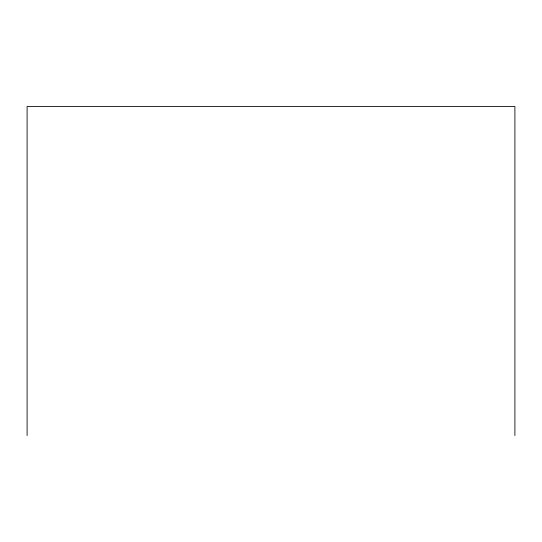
<?xml version="1.0" encoding="UTF-8"?>
<svg xmlns="http://www.w3.org/2000/svg" width="542" height="542" viewBox="0 0 542 542"><rect width="100%" height="100%" fill="white"/><g stroke="black" fill="none" stroke-linecap="round" stroke-linejoin="round"><path stroke-width="0.81" d="M514.9 435.511L514.9 106.489L27.1 106.489L27.1 435.511"/></g></svg>
